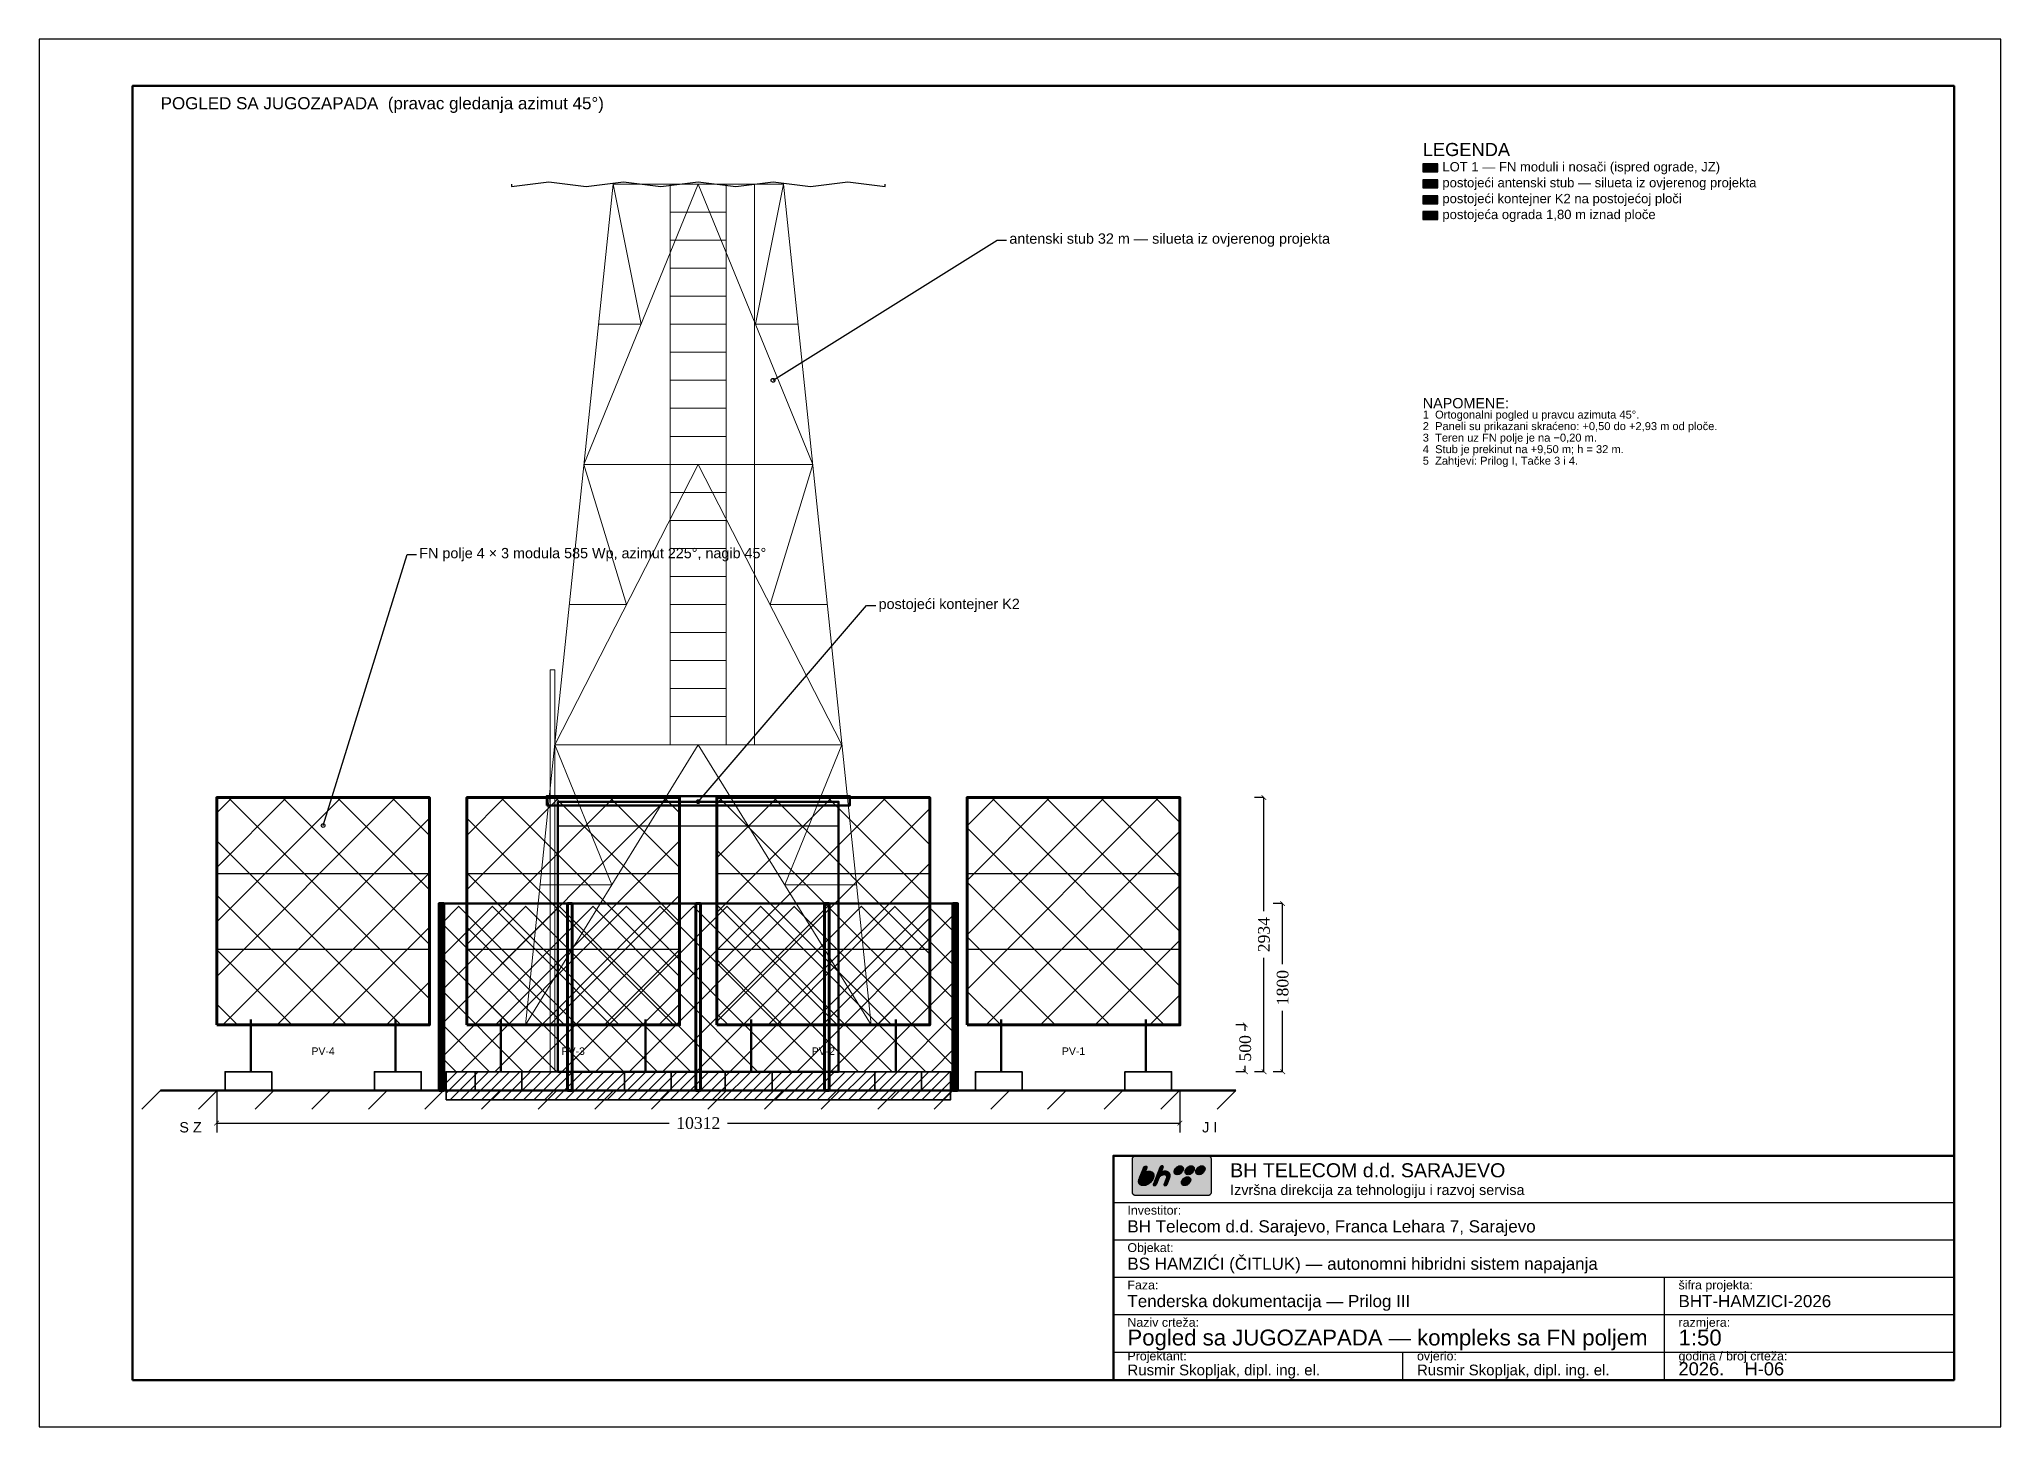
# Model space of a CAD drawing. Header units: millimetres. Extents: x 0 to 21000, y 0 to 14850.
import ezdxf
from ezdxf.enums import TextEntityAlignment as Align

# ---------------------------------------------------------------- set-up
doc = ezdxf.new("R2010")
doc.units = ezdxf.units.MM
for name, color, linetype in [('Izvod', 253, 'Continuous'), ('Konstrukcija', 5, 'Continuous'), ('Kote', 7, 'Continuous'), ('Legenda', 7, 'Continuous'), ('Objekat', 6, 'Continuous'), ('Ograda', 8, 'Continuous'), ('Okvir', 3, 'Continuous'), ('Orijentacija', 1, 'Continuous'), ('Panel', 110, 'Continuous'), ('Tekst', 253, 'Continuous'), ('Temelj', 32, 'Continuous')]:
    doc.layers.add(name, color=color, linetype=linetype)
doc.styles.add('20', font='arial.ttf')
doc.styles.get("Standard").update_dxf_attribs({"font": 'times.ttf'})
doc.dimstyles.new('M 50', dxfattribs={"dimscale": 50, "dimtxt": 2.5, "dimasz": 1, "dimexe": 2, "dimexo": 0, "dimtad": 1, "dimdec": 0, "dimtxsty": 'Standard', "dimblk": 'ARCHTICK', "dimcen": 2.5, "dimazin": 3, "dimtfac": 1, "dimtmove": 0, "dimatfit": 3, "dimarcsym": 0})

# ---------------------------------------------------------------- blocks, each defined once
blk = doc.blocks.new('_ARCHTICK')
at = {"color": 0, "linetype": 'ByBlock', "const_width": 0.15}
blk.add_lwpolyline([(-0.5, -0.5), (0.5, 0.5)], dxfattribs=at)
blk = doc.blocks.new('*D3')
for p, q in [((1900, 3600), (1900, 3150)), ((12212, 3600), (12212, 3150)), ((1900, 3250), (6743.5, 3250)), ((7368.5, 3250), (12212, 3250))]:
    blk.add_line(p, q)
at = {"layer": 'Defpoints'}
for p in [(1900, 3600), (12212, 3600), (1900, 3250)]:
    blk.add_point(p, dxfattribs=at)
at = {"layer": 'Kote', "xscale": 50, "yscale": 50, "rotation": 180}
blk.add_blockref('_ARCHTICK', (1900, 3250), dxfattribs=at)
at = {"layer": 'Kote', "xscale": 50, "yscale": 50}
blk.add_blockref('_ARCHTICK', (12212, 3250), dxfattribs=at)
at = {"layer": 'Kote', "insert": (7056, 3250), "char_height": 125, "attachment_point": 5}
blk.add_mtext('10312', dxfattribs=at)
blk = doc.blocks.new('*D4')
for p, q in [((12912, 4300), (12812, 4300)), ((12912, 4237.5), (12912, 4300)), ((12912, 3800), (12812, 3800)), ((12912, 3800), (12912, 3862.5))]:
    blk.add_line(p, q)
at = {"layer": 'Defpoints'}
for p in [(12912, 4300), (12912, 3800), (12912, 3800)]:
    blk.add_point(p, dxfattribs=at)
at = {"layer": 'Kote', "xscale": 50, "yscale": 50}
for p, rotation in [((12912, 4300), 90), ((12912, 3800), 270)]:
    blk.add_blockref('_ARCHTICK', p, dxfattribs=dict(at, rotation=rotation))
at = {"layer": 'Kote', "insert": (12912, 4050), "char_height": 125, "attachment_point": 5, "rotation": 90}
blk.add_mtext('500', dxfattribs=at)
blk = doc.blocks.new('*D5')
for p, q in [((13112, 6734), (13012, 6734)), ((13112, 5517), (13112, 6734)), ((13112, 3800), (13112, 5017)), ((13112, 3800), (13012, 3800))]:
    blk.add_line(p, q)
at = {"layer": 'Defpoints'}
for p in [(13112, 6734), (13112, 3800), (13112, 3800)]:
    blk.add_point(p, dxfattribs=at)
at = {"layer": 'Kote', "xscale": 50, "yscale": 50}
for p, rotation in [((13112, 6734), 90), ((13112, 3800), 270)]:
    blk.add_blockref('_ARCHTICK', p, dxfattribs=dict(at, rotation=rotation))
at = {"layer": 'Kote', "insert": (13112, 5267), "char_height": 125, "attachment_point": 5, "rotation": 90}
blk.add_mtext('2934', dxfattribs=at)
blk = doc.blocks.new('*D6')
for p, q in [((13312, 5600), (13212, 5600)), ((13312, 4950), (13312, 5600)), ((13312, 3800), (13312, 4450)), ((13312, 3800), (13212, 3800))]:
    blk.add_line(p, q)
at = {"layer": 'Defpoints'}
for p in [(13312, 5600), (13312, 3800), (13312, 3800)]:
    blk.add_point(p, dxfattribs=at)
at = {"layer": 'Kote', "xscale": 50, "yscale": 50}
for p, rotation in [((13312, 5600), 90), ((13312, 3800), 270)]:
    blk.add_blockref('_ARCHTICK', p, dxfattribs=dict(at, rotation=rotation))
at = {"layer": 'Kote', "insert": (13312, 4700), "char_height": 125, "attachment_point": 5, "rotation": 90}
blk.add_mtext('1800', dxfattribs=at)

msp = doc.modelspace()

# ---------------------------------------------------------------- hatches: boundary and pattern name
at = {"layer": 'Legenda'}
for color, points in [(110, [(14812, 13430), (14972, 13430), (14972, 13515), (14812, 13515)]), (5, [(14812, 13260), (14972, 13260), (14972, 13345), (14812, 13345)]), (6, [(14812, 13090), (14972, 13090), (14972, 13175), (14812, 13175)]), (8, [(14812, 12920), (14972, 12920), (14972, 13005), (14812, 13005)])]:
    msp.add_hatch(color=color, dxfattribs=at).paths.add_polyline_path(points)
at = {"layer": 'Objekat'}
h = msp.add_hatch(dxfattribs=at)
h.set_pattern_fill('ANSI31', scale=25)
h.paths.add_polyline_path([(4356, 3500), (9756, 3500), (9756, 3800), (4356, 3800)])
at = {"layer": 'Ograda'}
h = msp.add_hatch(dxfattribs=at)
h.set_pattern_fill('ANSI37', scale=80)
h.paths.add_polyline_path([(4306, 3800), (9806, 3800), (9806, 5570), (4306, 5570)])
at = {"layer": 'Okvir'}
for color, points in [(30, [(11730.4, 2480), (12519.6, 2480), (12523.7, 2480.3), (12527.6, 2481.2), (12531.4, 2482.6), (12534.9, 2484.5), (12538.1, 2486.9), (12541.1, 2489.7), (12543.6, 2492.9), (12545.8, 2496.4), (12547.6, 2500.2), (12548.9, 2504.3), (12549.7, 2508.6), (12550, 2513.1), (12550, 2860.3), (12549.7, 2864.8), (12548.9, 2869.1), (12547.6, 2873.2), (12545.8, 2877), (12543.6, 2880.5), (12541.1, 2883.7), (12538.1, 2886.5), (12534.9, 2888.9), (12531.4, 2890.8), (12527.6, 2892.2), (12523.7, 2893.1), (12519.6, 2893.4), (11730.4, 2893.4), (11726.3, 2893.1), (11722.4, 2892.2), (11718.6, 2890.8), (11715.1, 2888.9), (11711.9, 2886.5), (11708.9, 2883.7), (11706.4, 2880.5), (11704.2, 2877), (11702.4, 2873.2), (11701.1, 2869.1), (11700.3, 2864.8), (11700, 2860.3), (11700, 2513.1), (11700.3, 2508.6), (11701.1, 2504.3), (11702.4, 2500.2), (11704.2, 2496.4), (11706.4, 2492.9), (11708.9, 2489.7), (11711.9, 2486.9), (11715.1, 2484.5), (11718.6, 2482.6), (11722.4, 2481.2), (11726.3, 2480.3)]), (7, [(11927.2, 2658.1), (11922.3, 2647.2), (11916.4, 2636.9), (11909.6, 2627.2), (11901.9, 2618.2), (11893.6, 2610.1), (11884.5, 2602.8), (11874.9, 2596.4), (11864.8, 2591), (11854.3, 2586.7), (11843.5, 2583.5), (11832.4, 2581.6), (11821.1, 2580.9), (11815.4, 2581.1), (11810.1, 2581.5), (11805, 2582.3), (11800.3, 2583.4), (11796, 2584.8), (11791.9, 2586.5), (11788.2, 2588.4), (11784.8, 2590.7), (11781.7, 2593.3), (11778.9, 2596.1), (11776.4, 2599.3), (11774.2, 2602.7), (11772.1, 2607.6), (11770.5, 2612.4), (11769.6, 2617.4), (11769.2, 2622.4), (11769.3, 2627.5), (11769.8, 2632.7), (11770.7, 2638), (11772, 2643.4), (11773.6, 2648.9), (11775.5, 2654.6), (11777.6, 2660.3), (11779.8, 2666.2), (11779.8, 2666.2), (11779.8, 2666.2), (11779.8, 2666.2), (11779.8, 2666.3), (11779.8, 2666.3), (11779.8, 2666.4), (11779.8, 2666.5), (11779.9, 2666.5), (11779.9, 2666.6), (11780, 2666.7), (11780, 2666.8), (11780.1, 2666.8), (11782.7, 2673.7), (11817.5, 2761.2), (11821.4, 2772), (11822.1, 2773.4), (11822.8, 2774.8), (11823.6, 2776.1), (11824.4, 2777.3), (11825.2, 2778.5), (11826.1, 2779.7), (11827.1, 2780.7), (11828.1, 2781.8), (11829.2, 2782.8), (11830.4, 2783.8), (11831.6, 2784.7), (11832.8, 2785.6), (11833.9, 2786.3), (11835, 2787), (11836.1, 2787.6), (11837.2, 2788.1), (11838.4, 2788.6), (11839.6, 2789), (11840.8, 2789.4), (11842, 2789.7), (11843.2, 2789.9), (11844.4, 2790.1), (11845.6, 2790.2), (11846.8, 2790.2), (11848, 2790.2), (11849.2, 2790.1), (11850.3, 2789.9), (11851.3, 2789.6), (11852.3, 2789.3), (11853.3, 2789), (11854.2, 2788.5), (11855, 2788), (11855.7, 2787.4), (11856.4, 2786.8), (11857, 2786.1), (11857.6, 2785.3), (11858.1, 2784.5), (11858.5, 2783.6), (11858.8, 2782.7), (11859.1, 2781.7), (11859.2, 2780.7), (11859.3, 2779.6), (11859.3, 2778.5), (11859.2, 2777.3), (11859, 2776.1), (11858.7, 2774.8), (11858.3, 2773.4), (11857.9, 2772), (11853.7, 2761.5), (11853.7, 2761.5), (11853.7, 2761.5), (11853.7, 2761.5), (11853.7, 2761.5), (11853.7, 2761.5), (11853.7, 2761.5), (11853.7, 2761.5), (11853.7, 2761.4), (11853.7, 2761.4), (11853.7, 2761.4), (11853.7, 2761.3), (11853.7, 2761.2), (11838.7, 2724.1), (11842.2, 2725.8), (11845.7, 2727.3), (11849.3, 2728.7), (11852.9, 2730), (11856.5, 2731.2), (11860.1, 2732.2), (11863.8, 2733.1), (11867.4, 2733.8), (11871.1, 2734.4), (11874.8, 2734.8), (11878.6, 2735.1), (11882.3, 2735.2), (11892.7, 2734.5), (11902.1, 2732.5), (11910.3, 2729.2), (11917.3, 2724.8), (11923.1, 2719.3), (11927.7, 2712.9), (11931, 2705.5), (11933, 2697.3), (11933.6, 2688.4), (11932.9, 2678.8), (11930.8, 2668.7)]), (7, [(12056.1, 2735.2), (12052.4, 2735.1), (12048.8, 2734.8), (12045.1, 2734.4), (12041.5, 2733.8), (12037.9, 2733.1), (12034.2, 2732.2), (12030.7, 2731.2), (12027.1, 2730), (12023.6, 2728.7), (12020, 2727.3), (12016.6, 2725.8), (12013.1, 2724.1), (12017, 2734.5), (12033, 2774.2), (12033.5, 2775.6), (12033.9, 2776.9), (12034.3, 2778.2), (12034.5, 2779.4), (12034.6, 2780.6), (12034.7, 2781.8), (12034.6, 2782.9), (12034.4, 2783.9), (12034.1, 2784.9), (12033.7, 2785.9), (12033.3, 2786.7), (12032.7, 2787.6), (12032.1, 2788.4), (12031.5, 2789.1), (12030.8, 2789.7), (12030.1, 2790.3), (12029.3, 2790.8), (12028.4, 2791.2), (12027.4, 2791.6), (12026.4, 2791.9), (12025.4, 2792.2), (12024.3, 2792.3), (12023.1, 2792.4), (12021.9, 2792.5), (12020.7, 2792.4), (12019.5, 2792.3), (12018.3, 2792.2), (12017.1, 2791.9), (12016, 2791.6), (12014.8, 2791.3), (12013.6, 2790.9), (12012.5, 2790.4), (12011.3, 2789.9), (12010.2, 2789.3), (12009.1, 2788.6), (12007.9, 2787.9), (12006.7, 2787), (12005.5, 2786), (12004.3, 2785), (12003.2, 2784), (12002.2, 2782.9), (12001.3, 2781.8), (12000.4, 2780.6), (11999.6, 2779.4), (11998.8, 2778.2), (11998.1, 2776.9), (11997.5, 2775.6), (11996.9, 2774.2), (11927.5, 2598.8), (11927, 2597.5), (11926.6, 2596.1), (11926.3, 2594.9), (11926.1, 2593.6), (11926, 2592.4), (11926, 2591.3), (11926.1, 2590.2), (11926.3, 2589.2), (11926.5, 2588.2), (11926.9, 2587.2), (11927.3, 2586.3), (11927.9, 2585.5), (11928.5, 2584.8), (11929.1, 2584.1), (11929.8, 2583.5), (11930.6, 2583), (11931.4, 2582.5), (11932.3, 2582.1), (11933.2, 2581.7), (11934.2, 2581.4), (11935.2, 2581.2), (11936.3, 2581.1), (11937.4, 2581), (11938.6, 2580.9), (11939.8, 2581), (11940.9, 2581.1), (11942.1, 2581.2), (11943.3, 2581.4), (11944.5, 2581.7), (11945.8, 2582.1), (11947, 2582.5), (11948.2, 2583), (11949.4, 2583.5), (11950.6, 2584.1), (11951.8, 2584.8), (11952.9, 2585.5), (11954.1, 2586.3), (11955.3, 2587.2), (11956.3, 2588.2), (11957.4, 2589.2), (11958.3, 2590.2), (11959.3, 2591.3), (11960.1, 2592.4), (11960.9, 2593.6), (11961.7, 2594.9), (11962.4, 2596.1), (11963.1, 2597.5), (11963.7, 2598.8), (11989, 2663.3), (11991.8, 2668.3), (11995, 2673), (11998.5, 2677.5), (12002.4, 2681.7), (12006.6, 2685.4), (12011.1, 2688.8), (12015.9, 2691.8), (12020.8, 2694.3), (12025.9, 2696.3), (12031.1, 2697.8), (12036.4, 2698.7), (12041.8, 2699.1), (12047.5, 2698.7), (12052.5, 2697.6), (12056.9, 2695.9), (12060.6, 2693.6), (12063.6, 2690.8), (12065.9, 2687.3), (12067.6, 2683.4), (12068.5, 2679.1), (12068.8, 2674.3), (12068.3, 2669.2), (12067.1, 2663.8), (12065.2, 2658.1), (12042.4, 2599.1), (12041.9, 2597.7), (12041.5, 2596.3), (12041.2, 2595), (12041, 2593.7), (12040.9, 2592.5), (12040.9, 2591.4), (12041, 2590.3), (12041.1, 2589.3), (12041.4, 2588.3), (12041.8, 2587.4), (12042.2, 2586.6), (12042.7, 2585.8), (12043.3, 2585), (12044, 2584.3), (12044.7, 2583.7), (12045.5, 2583.1), (12046.3, 2582.6), (12047.1, 2582.1), (12048.1, 2581.8), (12049, 2581.5), (12050.1, 2581.2), (12051.2, 2581.1), (12052.3, 2581), (12053.5, 2580.9), (12054.7, 2581), (12055.9, 2581.1), (12057.1, 2581.2), (12058.4, 2581.5), (12059.6, 2581.8), (12060.8, 2582.1), (12062, 2582.6), (12063.3, 2583.1), (12064.5, 2583.7), (12065.7, 2584.3), (12066.9, 2585), (12068.1, 2585.8), (12069.3, 2586.6), (12070.5, 2587.4), (12071.5, 2588.3), (12072.6, 2589.3), (12073.5, 2590.3), (12074.4, 2591.4), (12075.3, 2592.5), (12076.1, 2593.7), (12076.8, 2595), (12077.4, 2596.3), (12078, 2597.7), (12078.5, 2599.1), (12101.3, 2658.1), (12104.8, 2668.7), (12106.9, 2678.8), (12107.6, 2688.4), (12107, 2697.3), (12105, 2705.5), (12101.7, 2712.9), (12097.1, 2719.3), (12091.3, 2724.8), (12084.2, 2729.2), (12076, 2732.5), (12066.6, 2734.5)]), (7, [(12215.2, 2792.5), (12221.5, 2792), (12227.2, 2790.8), (12232.4, 2788.7), (12236.9, 2785.9), (12240.8, 2782.5), (12244, 2778.5), (12246.4, 2773.9), (12248.2, 2768.8), (12249.1, 2763.4), (12249.2, 2757.5), (12248.5, 2751.4), (12246.8, 2744.9), (12244.3, 2738.5), (12241, 2732.4), (12237.1, 2726.6), (12232.6, 2721.1), (12227.5, 2716.1), (12222, 2711.6), (12216.1, 2707.6), (12210, 2704.2), (12203.6, 2701.5), (12197.1, 2699.4), (12190.5, 2698.2), (12184, 2697.8), (12177.7, 2698.2), (12172, 2699.4), (12166.8, 2701.5), (12162.3, 2704.2), (12158.4, 2707.6), (12155.2, 2711.6), (12152.7, 2716.1), (12150.9, 2721.1), (12150, 2726.6), (12149.9, 2732.4), (12150.7, 2738.5), (12152.4, 2744.9), (12154.9, 2751.4), (12158.2, 2757.5), (12162.2, 2763.4), (12166.7, 2768.8), (12171.7, 2773.9), (12177.2, 2778.5), (12183.1, 2782.5), (12189.3, 2785.9), (12195.6, 2788.7), (12202.1, 2790.8), (12208.7, 2792)]), (7, [(12331.8, 2792.5), (12338.1, 2792), (12343.9, 2790.8), (12349.1, 2788.7), (12353.6, 2785.9), (12357.5, 2782.5), (12360.8, 2778.5), (12363.3, 2773.9), (12365, 2768.8), (12365.9, 2763.4), (12366.1, 2757.5), (12365.3, 2751.4), (12363.7, 2744.9), (12361.1, 2738.5), (12357.9, 2732.4), (12353.9, 2726.6), (12349.4, 2721.1), (12344.3, 2716.1), (12338.8, 2711.6), (12333, 2707.6), (12326.8, 2704.2), (12320.5, 2701.5), (12313.9, 2699.4), (12307.4, 2698.2), (12300.8, 2697.8), (12294.6, 2698.2), (12288.9, 2699.4), (12283.7, 2701.5), (12279.1, 2704.2), (12275.2, 2707.6), (12272, 2711.6), (12269.4, 2716.1), (12267.7, 2721.1), (12266.7, 2726.6), (12266.6, 2732.4), (12267.3, 2738.5), (12268.9, 2744.9), (12271.5, 2751.4), (12274.8, 2757.5), (12278.8, 2763.4), (12283.4, 2768.8), (12288.4, 2773.9), (12293.9, 2778.5), (12299.7, 2782.5), (12305.9, 2785.9), (12312.2, 2788.7), (12318.7, 2790.8), (12325.2, 2792)]), (7, [(12447, 2792.5), (12453.2, 2792), (12458.9, 2790.8), (12464.1, 2788.7), (12468.6, 2785.9), (12472.5, 2782.5), (12475.7, 2778.5), (12478.2, 2773.9), (12479.9, 2768.8), (12480.8, 2763.4), (12481, 2757.5), (12480.2, 2751.4), (12478.5, 2744.9), (12476, 2738.5), (12472.8, 2732.4), (12468.8, 2726.6), (12464.3, 2721.1), (12459.2, 2716.1), (12453.7, 2711.6), (12447.9, 2707.6), (12441.7, 2704.2), (12435.3, 2701.5), (12428.8, 2699.4), (12422.3, 2698.2), (12415.7, 2697.8), (12409.5, 2698.2), (12403.7, 2699.4), (12398.6, 2701.5), (12394, 2704.2), (12390.1, 2707.6), (12386.9, 2711.6), (12384.4, 2716.1), (12382.7, 2721.1), (12381.7, 2726.6), (12381.6, 2732.4), (12382.4, 2738.5), (12384.2, 2744.9), (12386.7, 2751.4), (12389.9, 2757.5), (12393.9, 2763.4), (12398.4, 2768.8), (12403.5, 2773.9), (12409, 2778.5), (12414.8, 2782.5), (12421, 2785.9), (12427.4, 2788.7), (12433.9, 2790.8), (12440.4, 2792)]), (7, [(11891.1, 2658.1), (11893.1, 2663.8), (11894.3, 2669.2), (11894.8, 2674.3), (11894.6, 2679.1), (11893.6, 2683.4), (11892, 2687.3), (11889.6, 2690.8), (11886.6, 2693.6), (11882.9, 2695.9), (11878.6, 2697.6), (11873.6, 2698.7), (11868, 2699.1), (11862.1, 2698.7), (11856.3, 2697.6), (11850.6, 2695.9), (11845.1, 2693.5), (11839.8, 2690.6), (11834.8, 2687.1), (11830.1, 2683.2), (11825.8, 2678.8), (11821.8, 2674.1), (11818.3, 2669), (11815.2, 2663.6), (11812.6, 2658.1), (11810.4, 2651.3), (11809.1, 2645.2), (11808.8, 2639.7), (11809.3, 2634.8), (11810.6, 2630.5), (11812.6, 2626.8), (11815.3, 2623.7), (11818.5, 2621.2), (11822.2, 2619.3), (11826.4, 2618), (11830.9, 2617.2), (11835.8, 2617), (11840.7, 2617.3), (11845.9, 2618.2), (11851.2, 2619.7), (11856.5, 2621.7), (11861.7, 2624.4), (11866.8, 2627.5), (11871.8, 2631.3), (11876.4, 2635.6), (11880.8, 2640.4), (11884.7, 2645.7), (11888.2, 2651.6)]), (7, [(12293.4, 2675.3), (12299.6, 2674.9), (12305.3, 2673.6), (12310.5, 2671.6), (12315.1, 2668.9), (12319, 2665.5), (12322.2, 2661.5), (12324.8, 2656.9), (12326.5, 2651.9), (12327.5, 2646.5), (12327.6, 2640.6), (12326.9, 2634.5), (12325.3, 2628.1), (12322.7, 2621.7), (12319.5, 2615.6), (12315.5, 2609.8), (12311, 2604.3), (12305.9, 2599.3), (12300.4, 2594.8), (12294.6, 2590.8), (12288.4, 2587.4), (12282, 2584.6), (12275.5, 2582.6), (12269, 2581.3), (12262.4, 2580.9), (12256.2, 2581.3), (12250.4, 2582.6), (12245.3, 2584.6), (12240.7, 2587.4), (12236.8, 2590.8), (12233.6, 2594.8), (12231, 2599.3), (12229.3, 2604.3), (12228.3, 2609.8), (12228.2, 2615.6), (12228.9, 2621.7), (12230.5, 2628.1), (12233.1, 2634.5), (12236.3, 2640.6), (12240.3, 2646.5), (12244.8, 2651.9), (12249.9, 2656.9), (12255.4, 2661.5), (12261.2, 2665.5), (12267.4, 2668.9), (12273.7, 2671.6), (12280.2, 2673.6), (12286.8, 2674.9)])]:
    msp.add_hatch(color=color, dxfattribs=at).paths.add_polyline_path(points)
at = {"layer": 'Panel'}
h = msp.add_hatch(dxfattribs=at)
h.set_pattern_fill('ANSI37', scale=130)
h.paths.add_polyline_path([(1900, 4300), (4178, 4300), (4178, 6734), (1900, 6734)])
h = msp.add_hatch(dxfattribs=at)
h.set_pattern_fill('ANSI37', scale=130)
h.paths.add_polyline_path([(4578, 4300), (6856, 4300), (6856, 6734), (4578, 6734)])
h = msp.add_hatch(dxfattribs=at)
h.set_pattern_fill('ANSI37', scale=130)
h.paths.add_polyline_path([(7256, 4300), (9534, 4300), (9534, 6734), (7256, 6734)])
h = msp.add_hatch(dxfattribs=at)
h.set_pattern_fill('ANSI37', scale=130)
h.paths.add_polyline_path([(9934, 4300), (12212, 4300), (12212, 6734), (9934, 6734)])

# ---------------------------------------------------------------- linework, layer by layer
at = {"layer": 'Izvod', "color": 8}
for points in [[(7856, 11200), (10256, 12700), (10356, 12700)], [(3039, 6434), (3939, 9334), (4039, 9334)], [(7056, 6690), (8856, 8790), (8956, 8790)]]:
    msp.add_lwpolyline(points, dxfattribs=at)
for centre in [(7856, 11200), (7056, 6690), (3039, 6434)]:
    msp.add_circle(centre, 20, dxfattribs=at)
at = {"layer": 'Konstrukcija', "color": 5, "lineweight": 18}
for p, q in [((6143.5, 13300), (5206, 4300)), ((5831, 10300), (7056, 13300)), ((6143.5, 13300), (6443.5, 11800)), ((6143.5, 13300), (6143.5, 13300)), ((7968.5, 13300), (6143.5, 13300)), ((7881, 13300), (6231, 13300)), ((7356, 13300), (6756, 13300)), ((6756, 13300), (6756, 7300)), ((7056, 13300), (8281, 10300)), ((7356, 13300), (7356, 7300)), ((7656, 13300), (7656, 7300)), ((7968.5, 13300), (7668.5, 11800)), ((7968.5, 13300), (7968.5, 13300)), ((7968.5, 13300), (8906, 4300)), ((7356, 13000), (6756, 13000)), ((7356, 12700), (6756, 12700)), ((7356, 12400), (6756, 12400)), ((7356, 12100), (6756, 12100)), ((6443.5, 11800), (5987.2, 11800)), ((7356, 11800), (6756, 11800)), ((7668.5, 11800), (8124.8, 11800)), ((7356, 11500), (6756, 11500)), ((7356, 11200), (6756, 11200)), ((7356, 10900), (6756, 10900)), ((7356, 10600), (6756, 10600)), ((5518.5, 7300), (7056, 10300)), ((5831, 10300), (6287.2, 8800)), ((8281, 10300), (5831, 10300)), ((8106, 10300), (6006, 10300)), ((7356, 10300), (6756, 10300)), ((7056, 10300), (8593.5, 7300)), ((8281, 10300), (7824.8, 8800)), ((7356, 10000), (6756, 10000)), ((7356, 9700), (6756, 9700)), ((7356, 9400), (6756, 9400)), ((7356, 9100), (6756, 9100)), ((6287.2, 8800), (5674.8, 8800)), ((7356, 8800), (6756, 8800)), ((7824.8, 8800), (8437.2, 8800)), ((7356, 8500), (6756, 8500)), ((7356, 8200), (6756, 8200)), ((5518.5, 8100), (5468.5, 8100)), ((5468.5, 3800), (5468.5, 8100)), ((5518.5, 3800), (5518.5, 8100)), ((7356, 7900), (6756, 7900)), ((7356, 7600), (6756, 7600)), ((5206, 4300), (7056, 7300)), ((5518.5, 7300), (6131, 5800)), ((8593.5, 7300), (5518.5, 7300)), ((8331, 7300), (5781, 7300)), ((7356, 7300), (6756, 7300)), ((7056, 7300), (8906, 4300)), ((8593.5, 7300), (7981, 5800)), ((6131, 5800), (5362.2, 5800)), ((7981, 5800), (8749.8, 5800))]:
    msp.add_line(p, q, dxfattribs=at)
at = {"layer": 'Konstrukcija', "color": 5, "lineweight": 50}
for p, q in [((2264.5, 3800), (2264.5, 4360)), ((3813.5, 3800), (3813.5, 4360)), ((4942.5, 3800), (4942.5, 4360)), ((6491.5, 3800), (6491.5, 4360)), ((7620.5, 3800), (7620.5, 4360)), ((9169.5, 3800), (9169.5, 4360)), ((10298.5, 3800), (10298.5, 4360)), ((11847.5, 3800), (11847.5, 4360))]:
    msp.add_line(p, q, dxfattribs=at)
at = {"layer": 'Konstrukcija', "color": 8}
msp.add_lwpolyline([(5056, 13300), (5056, 13275), (5456, 13325), (5856, 13275), (6256, 13325), (6656, 13275), (7056, 13325), (7456, 13275), (7856, 13325), (8256, 13275), (8656, 13325), (9056, 13275), (9056, 13300)], dxfattribs=at)
at = {"layer": 'Legenda', "color": 8}
for points in [[(14812, 13430), (14972, 13430), (14972, 13515), (14812, 13515)], [(14812, 13260), (14972, 13260), (14972, 13345), (14812, 13345)], [(14812, 13090), (14972, 13090), (14972, 13175), (14812, 13175)], [(14812, 12920), (14972, 12920), (14972, 13005), (14812, 13005)]]:
    msp.add_lwpolyline(points, close=True, dxfattribs=at)
at = {"layer": 'Objekat', "color": 6}
msp.add_line((5553.5, 6430), (8558.5, 6430), dxfattribs=at)
at = {"layer": 'Objekat', "color": 8}
for p, q in [((1300, 3600), (1100, 3400)), ((1905.9, 3600), (1705.9, 3400)), ((2511.8, 3600), (2311.8, 3400)), ((3117.7, 3600), (2917.7, 3400)), ((3723.6, 3600), (3523.6, 3400)), ((4329.5, 3600), (4129.5, 3400)), ((4935.4, 3600), (4735.4, 3400)), ((5541.3, 3600), (5341.3, 3400)), ((6147.2, 3600), (5947.2, 3400)), ((6753.1, 3600), (6553.1, 3400)), ((7358.9, 3600), (7158.9, 3400)), ((7964.8, 3600), (7764.8, 3400)), ((8570.7, 3600), (8370.7, 3400)), ((9176.6, 3600), (8976.6, 3400)), ((9782.5, 3600), (9582.5, 3400)), ((10388.4, 3600), (10188.4, 3400)), ((10994.3, 3600), (10794.3, 3400)), ((11600.2, 3600), (11400.2, 3400)), ((12206.1, 3600), (12006.1, 3400)), ((12812, 3600), (12612, 3400))]:
    msp.add_line(p, q, dxfattribs=at)
at = {"layer": 'Objekat', "color": 8, "lineweight": 50}
msp.add_line((1300, 3600), (12812, 3600), dxfattribs=at)
at = {"layer": 'Objekat', "color": 6, "lineweight": 50}
for points in [[(5433.5, 6650), (8678.5, 6650), (8678.5, 6750), (5433.5, 6750)], [(5553.5, 3800), (8558.5, 3800), (8558.5, 6690), (5553.5, 6690)]]:
    msp.add_lwpolyline(points, close=True, dxfattribs=at)
at = {"layer": 'Objekat', "color": 254, "lineweight": 35}
msp.add_lwpolyline([(4356, 3500), (9756, 3500), (9756, 3800), (4356, 3800)], close=True, dxfattribs=at)
at = {"layer": 'Ograda', "color": 8}
msp.add_line((4306, 3800), (9806, 3800), dxfattribs=at)
at = {"layer": 'Ograda', "color": 8, "lineweight": 70}
for points in [[(4281, 3600), (4331, 3600), (4331, 5600), (4281, 5600)], [(5656, 3600), (5706, 3600), (5706, 5600), (5656, 5600)], [(7031, 3600), (7081, 3600), (7081, 5600), (7031, 5600)], [(8406, 3600), (8456, 3600), (8456, 5600), (8406, 5600)], [(9781, 3600), (9831, 3600), (9831, 5600), (9781, 5600)]]:
    msp.add_lwpolyline(points, close=True, dxfattribs=at)
at = {"layer": 'Ograda', "color": 8, "lineweight": 50}
msp.add_lwpolyline([(4306, 3600), (9806, 3600), (9806, 5600), (4306, 5600)], close=True, dxfattribs=at)
at = {"layer": 'Okvir'}
for p, q in [((11500, 2400), (20500, 2400)), ((11500, 2000), (20500, 2000)), ((11500, 1600), (20500, 1600)), ((17400, 800), (17400, 1600)), ((11500, 1200), (20500, 1200)), ((11500, 800), (20500, 800)), ((14600, 500), (14600, 800)), ((17400, 500), (17400, 800))]:
    msp.add_line(p, q, dxfattribs=at)
at = {"layer": 'Okvir', "color": 8}
msp.add_lwpolyline([(0, 0), (21000, 0), (21000, 14850), (0, 14850)], close=True, dxfattribs=at)
at = {"layer": 'Okvir', "lineweight": 50}
for points in [[(1000, 500), (20500, 500), (20500, 14350), (1000, 14350)], [(11500, 500), (20500, 500), (20500, 2900), (11500, 2900)]]:
    msp.add_lwpolyline(points, close=True, dxfattribs=at)
at = {"layer": 'Okvir', "color": 30}
msp.add_lwpolyline([(11730.4, 2480), (12519.6, 2480), (12523.7, 2480.3), (12527.6, 2481.2), (12531.4, 2482.6), (12534.9, 2484.5), (12538.1, 2486.9), (12541.1, 2489.7), (12543.6, 2492.9), (12545.8, 2496.4), (12547.6, 2500.2), (12548.9, 2504.3), (12549.7, 2508.6), (12550, 2513.1), (12550, 2860.3), (12549.7, 2864.8), (12548.9, 2869.1), (12547.6, 2873.2), (12545.8, 2877), (12543.6, 2880.5), (12541.1, 2883.7), (12538.1, 2886.5), (12534.9, 2888.9), (12531.4, 2890.8), (12527.6, 2892.2), (12523.7, 2893.1), (12519.6, 2893.4), (11730.4, 2893.4), (11726.3, 2893.1), (11722.4, 2892.2), (11718.6, 2890.8), (11715.1, 2888.9), (11711.9, 2886.5), (11708.9, 2883.7), (11706.4, 2880.5), (11704.2, 2877), (11702.4, 2873.2), (11701.1, 2869.1), (11700.3, 2864.8), (11700, 2860.3), (11700, 2513.1), (11700.3, 2508.6), (11701.1, 2504.3), (11702.4, 2500.2), (11704.2, 2496.4), (11706.4, 2492.9), (11708.9, 2489.7), (11711.9, 2486.9), (11715.1, 2484.5), (11718.6, 2482.6), (11722.4, 2481.2), (11726.3, 2480.3), (11730.4, 2480)], close=True, dxfattribs=at)
at = {"layer": 'Okvir', "color": 7}
for points in [[(11927.2, 2658.1), (11922.3, 2647.2), (11916.4, 2636.9), (11909.6, 2627.2), (11901.9, 2618.2), (11893.6, 2610.1), (11884.5, 2602.8), (11874.9, 2596.4), (11864.8, 2591), (11854.3, 2586.7), (11843.5, 2583.5), (11832.4, 2581.6), (11821.1, 2580.9), (11815.4, 2581.1), (11810.1, 2581.5), (11805, 2582.3), (11800.3, 2583.4), (11796, 2584.8), (11791.9, 2586.5), (11788.2, 2588.4), (11784.8, 2590.7), (11781.7, 2593.3), (11778.9, 2596.1), (11776.4, 2599.3), (11774.2, 2602.7), (11772.1, 2607.6), (11770.5, 2612.4), (11769.6, 2617.4), (11769.2, 2622.4), (11769.3, 2627.5), (11769.8, 2632.7), (11770.7, 2638), (11772, 2643.4), (11773.6, 2648.9), (11775.5, 2654.6), (11777.6, 2660.3), (11779.8, 2666.2), (11779.8, 2666.2), (11779.8, 2666.2), (11779.8, 2666.2), (11779.8, 2666.3), (11779.8, 2666.3), (11779.8, 2666.4), (11779.8, 2666.5), (11779.9, 2666.5), (11779.9, 2666.6), (11780, 2666.7), (11780, 2666.8), (11780.1, 2666.8), (11782.7, 2673.7), (11817.5, 2761.2), (11821.4, 2772), (11822.1, 2773.4), (11822.8, 2774.8), (11823.6, 2776.1), (11824.4, 2777.3), (11825.2, 2778.5), (11826.1, 2779.7), (11827.1, 2780.7), (11828.1, 2781.8), (11829.2, 2782.8), (11830.4, 2783.8), (11831.6, 2784.7), (11832.8, 2785.6), (11833.9, 2786.3), (11835, 2787), (11836.1, 2787.6), (11837.2, 2788.1), (11838.4, 2788.6), (11839.6, 2789), (11840.8, 2789.4), (11842, 2789.7), (11843.2, 2789.9), (11844.4, 2790.1), (11845.6, 2790.2), (11846.8, 2790.2), (11848, 2790.2), (11849.2, 2790.1), (11850.3, 2789.9), (11851.3, 2789.6), (11852.3, 2789.3), (11853.3, 2789), (11854.2, 2788.5), (11855, 2788), (11855.7, 2787.4), (11856.4, 2786.8), (11857, 2786.1), (11857.6, 2785.3), (11858.1, 2784.5), (11858.5, 2783.6), (11858.8, 2782.7), (11859.1, 2781.7), (11859.2, 2780.7), (11859.3, 2779.6), (11859.3, 2778.5), (11859.2, 2777.3), (11859, 2776.1), (11858.7, 2774.8), (11858.3, 2773.4), (11857.9, 2772), (11853.7, 2761.5), (11853.7, 2761.5), (11853.7, 2761.5), (11853.7, 2761.5), (11853.7, 2761.5), (11853.7, 2761.5), (11853.7, 2761.5), (11853.7, 2761.5), (11853.7, 2761.4), (11853.7, 2761.4), (11853.7, 2761.4), (11853.7, 2761.3), (11853.7, 2761.2), (11838.7, 2724.1), (11842.2, 2725.8), (11845.7, 2727.3), (11849.3, 2728.7), (11852.9, 2730), (11856.5, 2731.2), (11860.1, 2732.2), (11863.8, 2733.1), (11867.4, 2733.8), (11871.1, 2734.4), (11874.8, 2734.8), (11878.6, 2735.1), (11882.3, 2735.2), (11892.7, 2734.5), (11902.1, 2732.5), (11910.3, 2729.2), (11917.3, 2724.8), (11923.1, 2719.3), (11927.7, 2712.9), (11931, 2705.5), (11933, 2697.3), (11933.6, 2688.4), (11932.9, 2678.8), (11930.8, 2668.7), (11927.2, 2658.1)], [(12056.1, 2735.2), (12052.4, 2735.1), (12048.8, 2734.8), (12045.1, 2734.4), (12041.5, 2733.8), (12037.9, 2733.1), (12034.2, 2732.2), (12030.7, 2731.2), (12027.1, 2730), (12023.6, 2728.7), (12020, 2727.3), (12016.6, 2725.8), (12013.1, 2724.1), (12017, 2734.5), (12033, 2774.2), (12033.5, 2775.6), (12033.9, 2776.9), (12034.3, 2778.2), (12034.5, 2779.4), (12034.6, 2780.6), (12034.7, 2781.8), (12034.6, 2782.9), (12034.4, 2783.9), (12034.1, 2784.9), (12033.7, 2785.9), (12033.3, 2786.7), (12032.7, 2787.6), (12032.1, 2788.4), (12031.5, 2789.1), (12030.8, 2789.7), (12030.1, 2790.3), (12029.3, 2790.8), (12028.4, 2791.2), (12027.4, 2791.6), (12026.4, 2791.9), (12025.4, 2792.2), (12024.3, 2792.3), (12023.1, 2792.4), (12021.9, 2792.5), (12020.7, 2792.4), (12019.5, 2792.3), (12018.3, 2792.2), (12017.1, 2791.9), (12016, 2791.6), (12014.8, 2791.3), (12013.6, 2790.9), (12012.5, 2790.4), (12011.3, 2789.9), (12010.2, 2789.3), (12009.1, 2788.6), (12007.9, 2787.9), (12006.7, 2787), (12005.5, 2786), (12004.3, 2785), (12003.2, 2784), (12002.2, 2782.9), (12001.3, 2781.8), (12000.4, 2780.6), (11999.6, 2779.4), (11998.8, 2778.2), (11998.1, 2776.9), (11997.5, 2775.6), (11996.9, 2774.2), (11927.5, 2598.8), (11927, 2597.5), (11926.6, 2596.1), (11926.3, 2594.9), (11926.1, 2593.6), (11926, 2592.4), (11926, 2591.3), (11926.1, 2590.2), (11926.3, 2589.2), (11926.5, 2588.2), (11926.9, 2587.2), (11927.3, 2586.3), (11927.9, 2585.5), (11928.5, 2584.8), (11929.1, 2584.1), (11929.8, 2583.5), (11930.6, 2583), (11931.4, 2582.5), (11932.3, 2582.1), (11933.2, 2581.7), (11934.2, 2581.4), (11935.2, 2581.2), (11936.3, 2581.1), (11937.4, 2581), (11938.6, 2580.9), (11939.8, 2581), (11940.9, 2581.1), (11942.1, 2581.2), (11943.3, 2581.4), (11944.5, 2581.7), (11945.8, 2582.1), (11947, 2582.5), (11948.2, 2583), (11949.4, 2583.5), (11950.6, 2584.1), (11951.8, 2584.8), (11952.9, 2585.5), (11954.1, 2586.3), (11955.3, 2587.2), (11956.3, 2588.2), (11957.4, 2589.2), (11958.3, 2590.2), (11959.3, 2591.3), (11960.1, 2592.4), (11960.9, 2593.6), (11961.7, 2594.9), (11962.4, 2596.1), (11963.1, 2597.5), (11963.7, 2598.8), (11989, 2663.3), (11991.8, 2668.3), (11995, 2673), (11998.5, 2677.5), (12002.4, 2681.7), (12006.6, 2685.4), (12011.1, 2688.8), (12015.9, 2691.8), (12020.8, 2694.3), (12025.9, 2696.3), (12031.1, 2697.8), (12036.4, 2698.7), (12041.8, 2699.1), (12047.5, 2698.7), (12052.5, 2697.6), (12056.9, 2695.9), (12060.6, 2693.6), (12063.6, 2690.8), (12065.9, 2687.3), (12067.6, 2683.4), (12068.5, 2679.1), (12068.8, 2674.3), (12068.3, 2669.2), (12067.1, 2663.8), (12065.2, 2658.1), (12065.2, 2658.1), (12042.4, 2599.1), (12041.9, 2597.7), (12041.5, 2596.3), (12041.2, 2595), (12041, 2593.7), (12040.9, 2592.5), (12040.9, 2591.4), (12041, 2590.3), (12041.1, 2589.3), (12041.4, 2588.3), (12041.8, 2587.4), (12042.2, 2586.6), (12042.7, 2585.8), (12043.3, 2585), (12044, 2584.3), (12044.7, 2583.7), (12045.5, 2583.1), (12046.3, 2582.6), (12047.1, 2582.1), (12048.1, 2581.8), (12049, 2581.5), (12050.1, 2581.2), (12051.2, 2581.1), (12052.3, 2581), (12053.5, 2580.9), (12054.7, 2581), (12055.9, 2581.1), (12057.1, 2581.2), (12058.4, 2581.5), (12059.6, 2581.8), (12060.8, 2582.1), (12062, 2582.6), (12063.3, 2583.1), (12064.5, 2583.7), (12065.7, 2584.3), (12066.9, 2585), (12068.1, 2585.8), (12069.3, 2586.6), (12070.5, 2587.4), (12071.5, 2588.3), (12072.6, 2589.3), (12073.5, 2590.3), (12074.4, 2591.4), (12075.3, 2592.5), (12076.1, 2593.7), (12076.8, 2595), (12077.4, 2596.3), (12078, 2597.7), (12078.5, 2599.1), (12101.3, 2658.1), (12101.3, 2658.1), (12104.8, 2668.7), (12106.9, 2678.8), (12107.6, 2688.4), (12107, 2697.3), (12105, 2705.5), (12101.7, 2712.9), (12097.1, 2719.3), (12091.3, 2724.8), (12084.2, 2729.2), (12076, 2732.5), (12066.6, 2734.5), (12056.1, 2735.2)], [(12215.2, 2792.5), (12221.5, 2792), (12227.2, 2790.8), (12232.4, 2788.7), (12236.9, 2785.9), (12240.8, 2782.5), (12244, 2778.5), (12246.4, 2773.9), (12248.2, 2768.8), (12249.1, 2763.4), (12249.2, 2757.5), (12248.5, 2751.4), (12246.8, 2744.9), (12244.3, 2738.5), (12241, 2732.4), (12237.1, 2726.6), (12232.6, 2721.1), (12227.5, 2716.1), (12222, 2711.6), (12216.1, 2707.6), (12210, 2704.2), (12203.6, 2701.5), (12197.1, 2699.4), (12190.5, 2698.2), (12184, 2697.8), (12177.7, 2698.2), (12172, 2699.4), (12166.8, 2701.5), (12162.3, 2704.2), (12158.4, 2707.6), (12155.2, 2711.6), (12152.7, 2716.1), (12150.9, 2721.1), (12150, 2726.6), (12149.9, 2732.4), (12150.7, 2738.5), (12152.4, 2744.9), (12154.9, 2751.4), (12158.2, 2757.5), (12162.2, 2763.4), (12166.7, 2768.8), (12171.7, 2773.9), (12177.2, 2778.5), (12183.1, 2782.5), (12189.3, 2785.9), (12195.6, 2788.7), (12202.1, 2790.8), (12208.7, 2792), (12215.2, 2792.5)], [(12331.8, 2792.5), (12338.1, 2792), (12343.9, 2790.8), (12349.1, 2788.7), (12353.6, 2785.9), (12357.5, 2782.5), (12360.8, 2778.5), (12363.3, 2773.9), (12365, 2768.8), (12365.9, 2763.4), (12366.1, 2757.5), (12365.3, 2751.4), (12363.7, 2744.9), (12361.1, 2738.5), (12357.9, 2732.4), (12353.9, 2726.6), (12349.4, 2721.1), (12344.3, 2716.1), (12338.8, 2711.6), (12333, 2707.6), (12326.8, 2704.2), (12320.5, 2701.5), (12313.9, 2699.4), (12307.4, 2698.2), (12300.8, 2697.8), (12294.6, 2698.2), (12288.9, 2699.4), (12283.7, 2701.5), (12279.1, 2704.2), (12275.2, 2707.6), (12272, 2711.6), (12269.4, 2716.1), (12267.7, 2721.1), (12266.7, 2726.6), (12266.6, 2732.4), (12267.3, 2738.5), (12268.9, 2744.9), (12271.5, 2751.4), (12274.8, 2757.5), (12278.8, 2763.4), (12283.4, 2768.8), (12288.4, 2773.9), (12293.9, 2778.5), (12299.7, 2782.5), (12305.9, 2785.9), (12312.2, 2788.7), (12318.7, 2790.8), (12325.2, 2792), (12331.8, 2792.5)], [(12447, 2792.5), (12453.2, 2792), (12458.9, 2790.8), (12464.1, 2788.7), (12468.6, 2785.9), (12472.5, 2782.5), (12475.7, 2778.5), (12478.2, 2773.9), (12479.9, 2768.8), (12480.8, 2763.4), (12481, 2757.5), (12480.2, 2751.4), (12478.5, 2744.9), (12476, 2738.5), (12472.8, 2732.4), (12468.8, 2726.6), (12464.3, 2721.1), (12459.2, 2716.1), (12453.7, 2711.6), (12447.9, 2707.6), (12441.7, 2704.2), (12435.3, 2701.5), (12428.8, 2699.4), (12422.3, 2698.2), (12415.7, 2697.8), (12409.5, 2698.2), (12403.7, 2699.4), (12398.6, 2701.5), (12394, 2704.2), (12390.1, 2707.6), (12386.9, 2711.6), (12384.4, 2716.1), (12382.7, 2721.1), (12381.7, 2726.6), (12381.6, 2732.4), (12382.4, 2738.5), (12384.2, 2744.9), (12386.7, 2751.4), (12389.9, 2757.5), (12393.9, 2763.4), (12398.4, 2768.8), (12403.5, 2773.9), (12409, 2778.5), (12414.8, 2782.5), (12421, 2785.9), (12427.4, 2788.7), (12433.9, 2790.8), (12440.4, 2792), (12447, 2792.5)], [(11891.1, 2658.1), (11893.1, 2663.8), (11894.3, 2669.2), (11894.8, 2674.3), (11894.6, 2679.1), (11893.6, 2683.4), (11892, 2687.3), (11889.6, 2690.8), (11886.6, 2693.6), (11882.9, 2695.9), (11878.6, 2697.6), (11873.6, 2698.7), (11868, 2699.1), (11862.1, 2698.7), (11856.3, 2697.6), (11850.6, 2695.9), (11845.1, 2693.5), (11839.8, 2690.6), (11834.8, 2687.1), (11830.1, 2683.2), (11825.8, 2678.8), (11821.8, 2674.1), (11818.3, 2669), (11815.2, 2663.6), (11812.6, 2658.1), (11810.4, 2651.3), (11809.1, 2645.2), (11808.8, 2639.7), (11809.3, 2634.8), (11810.6, 2630.5), (11812.6, 2626.8), (11815.3, 2623.7), (11818.5, 2621.2), (11822.2, 2619.3), (11826.4, 2618), (11830.9, 2617.2), (11835.8, 2617), (11840.7, 2617.3), (11845.9, 2618.2), (11851.2, 2619.7), (11856.5, 2621.7), (11861.7, 2624.4), (11866.8, 2627.5), (11871.8, 2631.3), (11876.4, 2635.6), (11880.8, 2640.4), (11884.7, 2645.7), (11888.2, 2651.6), (11891.1, 2658.1)], [(12293.4, 2675.3), (12299.6, 2674.9), (12305.3, 2673.6), (12310.5, 2671.6), (12315.1, 2668.9), (12319, 2665.5), (12322.2, 2661.5), (12324.8, 2656.9), (12326.5, 2651.9), (12327.5, 2646.5), (12327.6, 2640.6), (12326.9, 2634.5), (12325.3, 2628.1), (12322.7, 2621.7), (12319.5, 2615.6), (12315.5, 2609.8), (12311, 2604.3), (12305.9, 2599.3), (12300.4, 2594.8), (12294.6, 2590.8), (12288.4, 2587.4), (12282, 2584.6), (12275.5, 2582.6), (12269, 2581.3), (12262.4, 2580.9), (12256.2, 2581.3), (12250.4, 2582.6), (12245.3, 2584.6), (12240.7, 2587.4), (12236.8, 2590.8), (12233.6, 2594.8), (12231, 2599.3), (12229.3, 2604.3), (12228.3, 2609.8), (12228.2, 2615.6), (12228.9, 2621.7), (12230.5, 2628.1), (12233.1, 2634.5), (12236.3, 2640.6), (12240.3, 2646.5), (12244.8, 2651.9), (12249.9, 2656.9), (12255.4, 2661.5), (12261.2, 2665.5), (12267.4, 2668.9), (12273.7, 2671.6), (12280.2, 2673.6), (12286.8, 2674.9), (12293.4, 2675.3)]]:
    msp.add_lwpolyline(points, close=True, dxfattribs=at)
at = {"layer": 'Panel', "color": 8}
for p, q in [((1900, 5922.7), (4178, 5922.7)), ((4578, 5922.7), (6856, 5922.7)), ((7256, 5922.7), (9534, 5922.7)), ((9934, 5922.7), (12212, 5922.7)), ((1900, 5111.3), (4178, 5111.3)), ((4578, 5111.3), (6856, 5111.3)), ((7256, 5111.3), (9534, 5111.3)), ((9934, 5111.3), (12212, 5111.3))]:
    msp.add_line(p, q, dxfattribs=at)
at = {"layer": 'Panel', "color": 110, "lineweight": 70}
for points in [[(1900, 4300), (4178, 4300), (4178, 6734), (1900, 6734)], [(4578, 4300), (6856, 4300), (6856, 6734), (4578, 6734)], [(7256, 4300), (9534, 4300), (9534, 6734), (7256, 6734)], [(9934, 4300), (12212, 4300), (12212, 6734), (9934, 6734)]]:
    msp.add_lwpolyline(points, close=True, dxfattribs=at)
at = {"layer": 'Temelj', "color": 32, "lineweight": 35}
for points in [[(1989, 3600), (2489, 3600), (2489, 3800), (1989, 3800)], [(3589, 3600), (4089, 3600), (4089, 3800), (3589, 3800)], [(4667, 3600), (5167, 3600), (5167, 3800), (4667, 3800)], [(6267, 3600), (6767, 3600), (6767, 3800), (6267, 3800)], [(7345, 3600), (7845, 3600), (7845, 3800), (7345, 3800)], [(8945, 3600), (9445, 3600), (9445, 3800), (8945, 3800)], [(10023, 3600), (10523, 3600), (10523, 3800), (10023, 3800)], [(11623, 3600), (12123, 3600), (12123, 3800), (11623, 3800)]]:
    msp.add_lwpolyline(points, close=True, dxfattribs=at)

# ---------------------------------------------------------------- texts
at = {"layer": 'Izvod', "color": 7, "style": '20'}
for s, p in [('antenski stub 32 m — silueta iz ovjerenog projekta', (10386, 12661.5)), ('FN polje 4 × 3 modula 585 Wp, azimut 225°, nagib 45°', (4069, 9295.5)), ('postojeći kontejner K2', (8986, 8751.5))]:
    msp.add_text(s, height=110, dxfattribs=at).set_placement(p)
at = {"layer": 'Legenda', "color": 7, "style": '20'}
for s, height, p in [('LEGENDA', 140, (14812, 13600)), ('LOT 1 — FN moduli i nosači (ispred ograde, JZ)', 100, (15022, 13435)), ('postojeći antenski stub — silueta iz ovjerenog projekta', 100, (15022, 13265)), ('postojeći kontejner K2 na postojećoj ploči', 100, (15022, 13095)), ('postojeća ograda 1,80 m iznad ploče', 100, (15022, 12925))]:
    msp.add_text(s, height=height, dxfattribs=at).set_placement(p)
at = {"layer": 'Okvir', "color": 8, "style": '20'}
for s, height, p in [('Izvršna direkcija za tehnologiju i razvoj servisa', 110, (12750, 2480)), ('Investitor:', 95, (11650, 2270)), ('Objekat:', 95, (11650, 1870)), ('Faza:', 95, (11650, 1470)), ('šifra projekta:', 95, (17550, 1470)), ('Naziv crteža:', 95, (11650, 1070)), ('razmjera:', 95, (17550, 1070)), ('Projektant:', 95, (11650, 710)), ('ovjerio:', 95, (14750, 710)), ('godina / broj crteža:', 95, (17550, 710))]:
    msp.add_text(s, height=height, dxfattribs=at).set_placement(p)
at = {"layer": 'Orijentacija', "color": 1, "style": '20'}
msp.add_text('S Z', height=110, dxfattribs=at).set_placement((1500, 3150))
msp.add_text('J I', height=110, dxfattribs=at).set_placement((12612, 3150), align=Align.RIGHT)
at = {"layer": 'Tekst', "color": 7, "style": '20'}
for s, height, p in [('POGLED SA JUGOZAPADA  (pravac gledanja azimut 45°)', 130, (1300, 14100)), ('NAPOMENE:', 110, (14812, 10900)), ('2  Paneli su prikazani skraćeno: +0,50 do +2,93 m od ploče.', 85, (14812, 10666.8)), ('1  Ortogonalni pogled u pravcu azimuta 45°.', 85, (14812, 10790)), ('4  Stub je prekinut na +9,50 m; h = 32 m.', 85, (14812, 10420.2)), ('3  Teren uz FN polje je na −0,20 m.', 85, (14812, 10543.5)), ('5  Zahtjevi: Prilog I, Tačke 3 i 4.', 85, (14812, 10297)), ('BH TELECOM d.d. SARAJEVO', 150, (12750, 2670)), ('BH Telecom d.d. Sarajevo, Franca Lehara 7, Sarajevo', 130, (11650, 2080)), ('BS HAMZIĆI (ČITLUK) — autonomni hibridni sistem napajanja', 130, (11650, 1680)), ('Tenderska dokumentacija — Prilog III', 130, (11650, 1280)), ('BHT-HAMZICI-2026', 130, (17550, 1280)), ('Pogled sa JUGOZAPADA — kompleks sa FN poljem', 170, (11650, 870)), ('1:50', 170, (17550, 870)), ('Rusmir Skopljak, dipl. ing. el.', 115, (11650, 550)), ('Rusmir Skopljak, dipl. ing. el.', 115, (14750, 550)), ('2026.    H-06', 140, (17550, 550))]:
    msp.add_text(s, height=height, dxfattribs=at).set_placement(p)
for s, p in [('PV-4', (3039, 3980)), ('PV-3', (5717, 3980)), ('PV-2', (8395, 3980)), ('PV-1', (11073, 3980))]:
    msp.add_text(s, height=80, dxfattribs=at).set_placement(p, align=Align.CENTER)

# ---------------------------------------------------------------- dimensions: what is measured, and where the dimension line sits
at = {"layer": 'Kote'}
for base, p1, p2, picture, middle in [((13112, 3800), (13112, 3800), (13112, 6734), '*D5', (13112, 5267)), ((13312, 3800), (13312, 3800), (13312, 5600), '*D6', (13312, 4700)), ((12912, 3800), (12912, 3800), (12912, 4300), '*D4', (12912, 4050))]:
    dim = msp.add_linear_dim(base=base, p1=p1, p2=p2, angle=90, dimstyle='M 50', dxfattribs=at)
    dim.commit()
    dim.dimension.update_dxf_attribs({"geometry": picture, "text_midpoint": middle})
dim = msp.add_linear_dim(base=(1900, 3250), p1=(1900, 3600), p2=(12212, 3600), dimstyle='M 50', dxfattribs=at)
dim.commit()
dim.dimension.update_dxf_attribs({"geometry": '*D3', "text_midpoint": (7056, 3250)})

doc.saveas('drawing.dxf')
